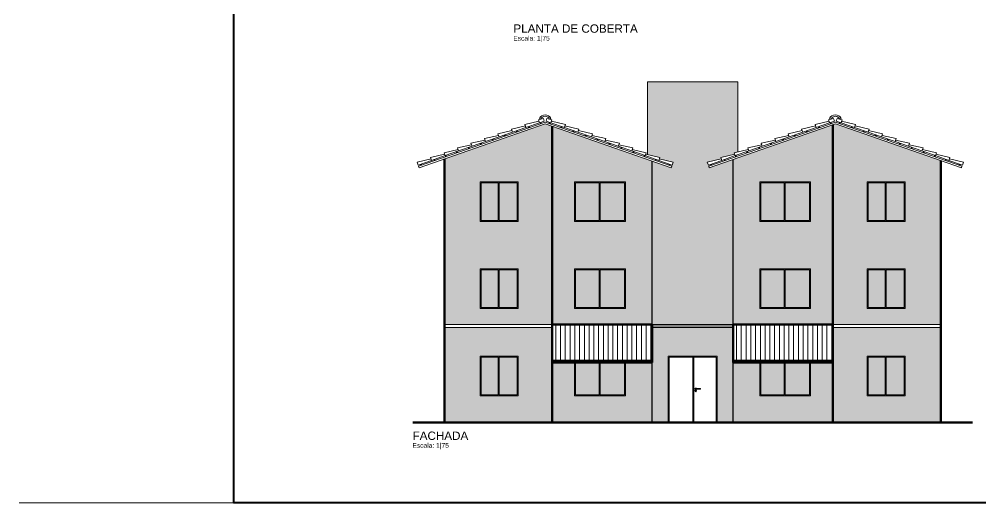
# Model space of a CAD drawing. Header units: inches. Extents: x 179598 to 179981, y 9195975 to 9196075.
# Drawn here: x 179597.86 to 179628.18, y 9196006.6 to 9196021.86 of the extents above; entities that cross this region are included whole.
import ezdxf

# ---------------------------------------------------------------- set-up
doc = ezdxf.new("R2010")
doc.units = ezdxf.units.IN
doc.header["$LTSCALE"] = 0.05
doc.header["$MEASUREMENT"] = 0
doc.linetypes.add('CONTINU', pattern=[0])
for name, color, linetype, lineweight in [('ESQUADRIA', 7, 'Continuous', 5), ('HACHURA', 7, 'Continuous', 0), ('HASTES', 250, 'Continuous', 25), ('PAREDE', 7, 'Continuous', 50), ('TELHADO', 7, 'Continuous', 5)]:
    doc.layers.add(name, color=color, linetype=linetype, lineweight=lineweight)
doc.layers.add('TEXTO', color=250, linetype='Continuous')
doc.styles.add('R_140_1-75', font='swissl.ttf', dxfattribs={"height": 0.263})
doc.styles.add('R_80_1-75', font='swissl.ttf', dxfattribs={"height": 0.15})

# ---------------------------------------------------------------- blocks, each defined once
blk = doc.blocks.new('A$C029C5CC4')
at = {"layer": 'ESQUADRIA'}
for p, q in [((0, 0.097), (0, 0.077)), ((0.15, 0.097), (0, 0.097)), ((0.15, 0.077), (0, 0.077)), ((0.15, 0.097), (0.15, 0.077))]:
    blk.add_line(p, q, dxfattribs=at)
for radius in [0.0245, 0.00677]:
    blk.add_circle((0.15, 0.025), radius, dxfattribs=at)
blk.add_arc((0.15, 0.087), 0.0245, 204.0895, 155.9105, dxfattribs=at)
blk = doc.blocks.new('A$C23317589')
at = {"layer": 'TELHADO', "ltscale": 0.2}
for p, q in [((3.823, 1.516), (3.856, 1.422)), ((4.252, 1.516), (4.219, 1.422)), ((4.038, 1.443), (0.046, 0.047)), ((4.038, 1.39), (0.063, 0)), ((2.973, 1.219), (3.007, 1.125)), ((3.398, 1.367), (3.431, 1.273)), ((4.038, 1.443), (8.029, 0.047)), ((4.677, 1.367), (4.644, 1.273)), ((5.102, 1.219), (5.069, 1.125)), ((2.124, 0.922), (2.157, 0.828)), ((2.549, 1.07), (2.582, 0.976)), ((5.527, 1.07), (5.494, 0.976)), ((5.951, 0.922), (5.918, 0.828)), ((1.274, 0.625), (1.307, 0.531)), ((1.699, 0.773), (1.732, 0.679)), ((6.376, 0.773), (6.343, 0.679)), ((6.801, 0.625), (6.768, 0.531)), ((0.866, 0.429), (0.425, 0.328)), ((0.425, 0.328), (0.458, 0.233)), ((0.883, 0.382), (0.458, 0.233)), ((1.291, 0.578), (0.85, 0.476)), ((0.85, 0.476), (0.883, 0.382)), ((1.307, 0.531), (0.883, 0.382)), ((1.291, 0.578), (1.307, 0.531)), ((6.785, 0.578), (6.768, 0.531)), ((6.768, 0.531), (7.193, 0.382)), ((6.785, 0.578), (7.226, 0.476)), ((7.226, 0.476), (7.193, 0.382)), ((7.193, 0.382), (7.618, 0.233)), ((7.209, 0.429), (7.651, 0.328)), ((7.651, 0.328), (7.618, 0.233)), ((0.441, 0.281), (0, 0.179)), ((0, 0.179), (0.033, 0.085)), ((0.458, 0.233), (0.033, 0.085)), ((0.046, 0.047), (0.063, 0)), ((7.618, 0.233), (8.042, 0.085)), ((7.634, 0.281), (8.075, 0.179)), ((8.029, 0.047), (8.013, 0)), ((8.075, 0.179), (8.042, 0.085))]:
    blk.add_line(p, q, dxfattribs=at)
at = {"layer": 'TELHADO'}
for p, q in [((3.901, 1.535), (3.855, 1.556)), ((4.174, 1.535), (4.22, 1.556)), ((8.013, 0), (4.038, 1.39))]:
    blk.add_line(p, q, dxfattribs=at)
at = {"layer": 'TELHADO', "ltscale": 0.2}
for points in [[(4.008, 1.475), (3.981, 1.552), (3.823, 1.516), (3.856, 1.422)], [(4.067, 1.475), (4.095, 1.552), (4.252, 1.516), (4.219, 1.422)], [(3.431, 1.273), (3.415, 1.32), (2.973, 1.219), (3.007, 1.125)], [(3.856, 1.422), (3.84, 1.469), (3.398, 1.367), (3.431, 1.273)], [(4.219, 1.422), (4.236, 1.469), (4.677, 1.367), (4.644, 1.273)], [(4.644, 1.273), (4.661, 1.32), (5.102, 1.219), (5.069, 1.125)], [(2.582, 0.976), (2.565, 1.023), (2.124, 0.922), (2.157, 0.828)], [(3.007, 1.125), (2.99, 1.172), (2.549, 1.07), (2.582, 0.976)], [(5.069, 1.125), (5.085, 1.172), (5.527, 1.07), (5.494, 0.976)], [(5.494, 0.976), (5.51, 1.023), (5.951, 0.922), (5.918, 0.828)], [(1.732, 0.679), (1.716, 0.726), (1.274, 0.625), (1.307, 0.531)], [(2.157, 0.828), (2.14, 0.875), (1.699, 0.773), (1.732, 0.679)], [(5.918, 0.828), (5.935, 0.875), (6.376, 0.773), (6.343, 0.679)], [(6.343, 0.679), (6.36, 0.726), (6.801, 0.625), (6.768, 0.531)]]:
    blk.add_lwpolyline(points, close=True, dxfattribs=at)
for points in [[(3.53, 1.297), (3.537, 1.278), (3.508, 1.268), (3.502, 1.287), (3.53, 1.297)], [(3.908, 1.429), (3.914, 1.41), (3.886, 1.4), (3.879, 1.419), (3.908, 1.429)], [(4.168, 1.429), (4.161, 1.41), (4.19, 1.4), (4.196, 1.419), (4.168, 1.429)], [(4.545, 1.297), (4.539, 1.278), (4.567, 1.268), (4.574, 1.287), (4.545, 1.297)], [(2.775, 1.033), (2.781, 1.014), (2.753, 1.004), (2.747, 1.023), (2.775, 1.033)], [(3.152, 1.165), (3.159, 1.146), (3.131, 1.136), (3.124, 1.155), (3.152, 1.165)], [(4.923, 1.165), (4.916, 1.146), (4.945, 1.136), (4.951, 1.155), (4.923, 1.165)], [(5.301, 1.033), (5.294, 1.014), (5.322, 1.004), (5.329, 1.023), (5.301, 1.033)], [(1.642, 0.637), (1.649, 0.618), (1.62, 0.608), (1.614, 0.627), (1.642, 0.637)], [(2.02, 0.769), (2.026, 0.75), (1.998, 0.74), (1.991, 0.759), (2.02, 0.769)], [(2.397, 0.901), (2.404, 0.882), (2.376, 0.872), (2.369, 0.891), (2.397, 0.901)], [(5.678, 0.901), (5.672, 0.882), (5.7, 0.872), (5.706, 0.891), (5.678, 0.901)], [(6.056, 0.769), (6.049, 0.75), (6.077, 0.74), (6.084, 0.759), (6.056, 0.769)], [(6.433, 0.637), (6.427, 0.618), (6.455, 0.608), (6.462, 0.627), (6.433, 0.637)], [(0.914, 0.382), (0.921, 0.364), (0.892, 0.354), (0.886, 0.373), (0.914, 0.382)], [(1.265, 0.505), (1.271, 0.486), (1.243, 0.476), (1.236, 0.495), (1.265, 0.505)], [(6.811, 0.505), (6.804, 0.486), (6.833, 0.476), (6.839, 0.495), (6.811, 0.505)], [(7.161, 0.382), (7.155, 0.364), (7.183, 0.354), (7.19, 0.373), (7.161, 0.382)], [(0.139, 0.111), (0.146, 0.093), (0.117, 0.083), (0.111, 0.102), (0.139, 0.111)], [(0.564, 0.26), (0.57, 0.241), (0.542, 0.231), (0.536, 0.25), (0.564, 0.26)], [(7.512, 0.26), (7.505, 0.241), (7.533, 0.231), (7.54, 0.25), (7.512, 0.26)], [(7.936, 0.111), (7.93, 0.093), (7.958, 0.083), (7.965, 0.102), (7.936, 0.111)]]:
    blk.add_lwpolyline(points, dxfattribs=at)
at = {"layer": 'TELHADO'}
for radius, start, end in [(0.2, 24.2917, 155.7083), (0.15, 24.2916, 155.7084)]:
    blk.add_arc((4.038, 1.473), radius, start, end, dxfattribs=at)

msp = doc.modelspace()

# ---------------------------------------------------------------- hatches: boundary and pattern name
at = {"layer": 'HACHURA', "true_color": 0xa3b4c4}
h = msp.add_hatch(color=253, dxfattribs=at)
h.dxf.hatch_style = 1
h.paths.add_polyline_path([(179620.369, 9196017.435), (179619.619, 9196017.173), (179619.603, 9196017.22), (179619.677, 9196017.246), (179619.664, 9196017.284), (179619.59, 9196017.258), (179619.557, 9196017.352), (179619.998, 9196017.454), (179619.982, 9196017.501), (179620.423, 9196017.602), (179620.406, 9196017.65), (179620.519, 9196017.675), (179620.519, 9196019.883), (179617.669, 9196019.883), (179617.669, 9196017.59), (179618.057, 9196017.501), (179618.041, 9196017.454), (179618.482, 9196017.352), (179618.449, 9196017.258), (179618.375, 9196017.284), (179618.361, 9196017.246), (179618.436, 9196017.22), (179618.419, 9196017.173), (179617.819, 9196017.383), (179617.819, 9196012.233), (179617.819, 9196011.033), (179617.819, 9196009.133), (179618.324, 9196009.133), (179618.324, 9196011.233), (179619.864, 9196011.233), (179619.864, 9196009.133), (179620.369, 9196009.133), (179620.369, 9196011.033), (179620.369, 9196012.233)])
at = {"layer": 'HACHURA', "true_color": 0xe9edf1}
h = msp.add_hatch(color=7, dxfattribs=at)
h.dxf.hatch_style = 1
h.paths.add_polyline_path([(179614.669, 9196012.233), (179617.819, 9196012.233), (179617.819, 9196017.383), (179614.669, 9196018.484)])
h.paths.add_polyline_path([(179615.374, 9196015.483), (179615.374, 9196016.733), (179616.974, 9196016.733), (179616.974, 9196015.483)], flags=16)
h.paths.add_polyline_path([(179615.404, 9196015.513), (179615.404, 9196016.703), (179616.144, 9196016.703), (179616.144, 9196015.513)], flags=0)
h.paths.add_polyline_path([(179616.974, 9196013.983), (179616.974, 9196012.733), (179615.374, 9196012.733), (179615.374, 9196013.983)], flags=16)
h.paths.add_polyline_path([(179616.144, 9196013.953), (179616.144, 9196012.763), (179615.404, 9196012.763), (179615.404, 9196013.953)], flags=0)
h.paths.add_polyline_path([(179616.174, 9196015.513), (179616.174, 9196016.703), (179616.944, 9196016.703), (179616.944, 9196015.513)], flags=0)
h.paths.add_polyline_path([(179616.174, 9196013.953), (179616.944, 9196013.953), (179616.944, 9196012.763), (179616.174, 9196012.763)], flags=0)
h.paths.add_polyline_path([(179614.669, 9196018.484), (179614.444, 9196018.563), (179611.269, 9196017.453), (179611.269, 9196012.233), (179614.669, 9196012.233)])
h.paths.add_polyline_path([(179613.594, 9196015.483), (179612.394, 9196015.483), (179612.394, 9196016.733), (179613.594, 9196016.733)], flags=16)
h.paths.add_polyline_path([(179613.564, 9196015.513), (179612.994, 9196015.513), (179612.994, 9196016.703), (179613.564, 9196016.703)], flags=0)
h.paths.add_polyline_path([(179613.594, 9196013.983), (179613.594, 9196012.733), (179612.394, 9196012.733), (179612.394, 9196013.983)], flags=16)
h.paths.add_polyline_path([(179613.564, 9196013.953), (179613.564, 9196012.763), (179612.994, 9196012.763), (179612.994, 9196013.953)], flags=0)
h.paths.add_polyline_path([(179612.964, 9196015.513), (179612.424, 9196015.513), (179612.424, 9196016.703), (179612.964, 9196016.703)], flags=0)
h.paths.add_polyline_path([(179612.964, 9196012.763), (179612.424, 9196012.763), (179612.424, 9196013.953), (179612.964, 9196013.953)], flags=0)
h = msp.add_hatch(color=7, dxfattribs=at)
h.dxf.hatch_style = 1
h.paths.add_polyline_path([(179623.519, 9196018.537), (179620.369, 9196017.435), (179620.369, 9196012.233), (179623.519, 9196012.233)])
h.paths.add_polyline_path([(179622.814, 9196013.983), (179622.814, 9196012.733), (179621.214, 9196012.733), (179621.214, 9196013.983)], flags=16)
h.paths.add_polyline_path([(179622.784, 9196013.953), (179622.784, 9196012.763), (179622.014, 9196012.763), (179622.014, 9196013.953)], flags=0)
h.paths.add_polyline_path([(179622.814, 9196015.483), (179621.214, 9196015.483), (179621.214, 9196016.733), (179622.814, 9196016.733)], flags=16)
h.paths.add_polyline_path([(179622.784, 9196015.513), (179622.014, 9196015.513), (179622.014, 9196016.703), (179622.784, 9196016.703)], flags=0)
h.paths.add_polyline_path([(179621.984, 9196012.763), (179621.244, 9196012.763), (179621.244, 9196013.953), (179621.984, 9196013.953)], flags=0)
h.paths.add_polyline_path([(179621.244, 9196015.513), (179621.244, 9196016.703), (179621.984, 9196016.703), (179621.984, 9196015.513)], flags=0)
h.paths.add_polyline_path([(179623.519, 9196012.233), (179626.919, 9196012.233), (179626.919, 9196017.4), (179623.594, 9196018.563), (179623.519, 9196018.537)])
h.paths.add_polyline_path([(179624.594, 9196013.983), (179625.794, 9196013.983), (179625.794, 9196012.733), (179624.594, 9196012.733)], flags=16)
h.paths.add_polyline_path([(179624.624, 9196013.953), (179625.164, 9196013.953), (179625.164, 9196012.763), (179624.624, 9196012.763)], flags=0)
h.paths.add_polyline_path([(179624.594, 9196015.483), (179624.594, 9196016.733), (179625.794, 9196016.733), (179625.794, 9196015.483)], flags=16)
h.paths.add_polyline_path([(179624.624, 9196015.513), (179624.624, 9196016.703), (179625.164, 9196016.703), (179625.164, 9196015.513)], flags=0)
h.paths.add_polyline_path([(179625.194, 9196013.953), (179625.764, 9196013.953), (179625.764, 9196012.763), (179625.194, 9196012.763)], flags=0)
h.paths.add_polyline_path([(179625.194, 9196015.513), (179625.194, 9196016.703), (179625.764, 9196016.703), (179625.764, 9196015.513)], flags=0)
at = {"layer": 'HACHURA', "true_color": 0xb3b3b3}
h = msp.add_hatch(color=253, dxfattribs=at)
h.dxf.hatch_style = 1
h.paths.add_polyline_path([(179613.594, 9196016.733), (179612.964, 9196016.733), (179612.964, 9196015.483), (179613.594, 9196015.483)])
h.paths.add_polyline_path([(179612.994, 9196016.703), (179613.564, 9196016.703), (179613.564, 9196015.513), (179612.994, 9196015.513)], flags=16)
h.paths.add_polyline_path([(179612.424, 9196016.703), (179612.964, 9196016.703), (179612.964, 9196016.733), (179612.394, 9196016.733), (179612.394, 9196015.483), (179612.964, 9196015.483), (179612.964, 9196015.513), (179612.424, 9196015.513)])
at = {"layer": 'HACHURA'}
h = msp.add_hatch(color=7, dxfattribs=at)
h.dxf.hatch_style = 1
h.set_gradient(color1=(229, 249, 255), color2=(253, 252, 252), tint=1)
h.paths.add_polyline_path([(179612.424, 9196015.513), (179612.964, 9196015.513), (179612.964, 9196016.703), (179612.424, 9196016.703)])
h.paths.add_polyline_path([(179612.994, 9196015.513), (179613.564, 9196015.513), (179613.564, 9196016.703), (179612.994, 9196016.703)])
at = {"layer": 'HACHURA', "true_color": 0xb3b3b3}
h = msp.add_hatch(color=253, dxfattribs=at)
h.dxf.hatch_style = 1
h.paths.add_polyline_path([(179616.974, 9196016.733), (179616.144, 9196016.733), (179616.144, 9196015.483), (179616.974, 9196015.483)])
h.paths.add_polyline_path([(179616.174, 9196016.703), (179616.944, 9196016.703), (179616.944, 9196015.513), (179616.174, 9196015.513)], flags=16)
h.paths.add_polyline_path([(179616.144, 9196016.733), (179615.374, 9196016.733), (179615.374, 9196015.483), (179616.144, 9196015.483), (179616.144, 9196015.513), (179615.404, 9196015.513), (179615.404, 9196016.703), (179616.144, 9196016.703)])
at = {"layer": 'HACHURA'}
h = msp.add_hatch(color=7, dxfattribs=at)
h.dxf.hatch_style = 1
h.set_gradient(color1=(229, 249, 255), color2=(253, 252, 252), tint=1)
h.paths.add_polyline_path([(179615.404, 9196015.513), (179616.144, 9196015.513), (179616.144, 9196016.703), (179615.404, 9196016.703)])
h.paths.add_polyline_path([(179616.174, 9196015.513), (179616.944, 9196015.513), (179616.944, 9196016.703), (179616.174, 9196016.703)])
at = {"layer": 'HACHURA', "true_color": 0xb3b3b3}
h = msp.add_hatch(color=253, dxfattribs=at)
h.dxf.hatch_style = 1
h.paths.add_polyline_path([(179622.814, 9196016.733), (179621.984, 9196016.733), (179621.984, 9196015.483), (179622.814, 9196015.483)])
h.paths.add_polyline_path([(179622.014, 9196016.703), (179622.784, 9196016.703), (179622.784, 9196015.513), (179622.014, 9196015.513)], flags=16)
h.paths.add_polyline_path([(179621.984, 9196016.733), (179621.214, 9196016.733), (179621.214, 9196015.483), (179621.984, 9196015.483), (179621.984, 9196015.513), (179621.244, 9196015.513), (179621.244, 9196016.703), (179621.984, 9196016.703)])
at = {"layer": 'HACHURA'}
h = msp.add_hatch(color=7, dxfattribs=at)
h.dxf.hatch_style = 1
h.set_gradient(color1=(229, 249, 255), color2=(253, 252, 252), tint=1)
h.paths.add_polyline_path([(179621.984, 9196016.703), (179621.244, 9196016.703), (179621.244, 9196015.513), (179621.984, 9196015.513)])
h.paths.add_polyline_path([(179622.784, 9196016.703), (179622.014, 9196016.703), (179622.014, 9196015.513), (179622.784, 9196015.513)])
at = {"layer": 'HACHURA', "true_color": 0xb3b3b3}
h = msp.add_hatch(color=253, dxfattribs=at)
h.dxf.hatch_style = 1
h.paths.add_polyline_path([(179624.624, 9196016.703), (179625.164, 9196016.703), (179625.164, 9196016.733), (179624.594, 9196016.733), (179624.594, 9196015.483), (179625.164, 9196015.483), (179625.164, 9196015.513), (179624.624, 9196015.513)])
h.paths.add_polyline_path([(179625.794, 9196016.733), (179625.164, 9196016.733), (179625.164, 9196015.483), (179625.794, 9196015.483)])
h.paths.add_polyline_path([(179625.194, 9196016.703), (179625.764, 9196016.703), (179625.764, 9196015.513), (179625.194, 9196015.513)], flags=16)
at = {"layer": 'HACHURA'}
h = msp.add_hatch(color=7, dxfattribs=at)
h.dxf.hatch_style = 1
h.set_gradient(color1=(229, 249, 255), color2=(253, 252, 252), tint=1)
h.paths.add_polyline_path([(179624.624, 9196015.513), (179625.164, 9196015.513), (179625.164, 9196016.703), (179624.624, 9196016.703)])
h.paths.add_polyline_path([(179625.764, 9196016.703), (179625.194, 9196016.703), (179625.194, 9196015.513), (179625.764, 9196015.513)])
at = {"layer": 'HACHURA', "true_color": 0xb3b3b3}
h = msp.add_hatch(color=253, dxfattribs=at)
h.dxf.hatch_style = 1
h.paths.add_polyline_path([(179613.594, 9196013.983), (179612.964, 9196013.983), (179612.964, 9196012.733), (179613.594, 9196012.733)])
h.paths.add_polyline_path([(179612.994, 9196013.953), (179613.564, 9196013.953), (179613.564, 9196012.763), (179612.994, 9196012.763)], flags=16)
h.paths.add_polyline_path([(179612.424, 9196013.953), (179612.964, 9196013.953), (179612.964, 9196013.983), (179612.394, 9196013.983), (179612.394, 9196012.733), (179612.964, 9196012.733), (179612.964, 9196012.763), (179612.424, 9196012.763)])
at = {"layer": 'HACHURA'}
h = msp.add_hatch(color=7, dxfattribs=at)
h.dxf.hatch_style = 1
h.set_gradient(color1=(229, 249, 255), color2=(253, 252, 252), tint=1)
h.paths.add_polyline_path([(179612.994, 9196012.763), (179613.564, 9196012.763), (179613.564, 9196013.953), (179612.994, 9196013.953)])
h.paths.add_polyline_path([(179612.964, 9196013.953), (179612.424, 9196013.953), (179612.424, 9196012.763), (179612.964, 9196012.763)])
at = {"layer": 'HACHURA', "true_color": 0xb3b3b3}
h = msp.add_hatch(color=253, dxfattribs=at)
h.dxf.hatch_style = 1
h.paths.add_polyline_path([(179616.974, 9196013.983), (179616.144, 9196013.983), (179616.144, 9196012.733), (179616.974, 9196012.733)])
h.paths.add_polyline_path([(179616.174, 9196013.953), (179616.944, 9196013.953), (179616.944, 9196012.763), (179616.174, 9196012.763)], flags=16)
h.paths.add_polyline_path([(179615.404, 9196013.953), (179616.144, 9196013.953), (179616.144, 9196013.983), (179615.374, 9196013.983), (179615.374, 9196012.733), (179616.144, 9196012.733), (179616.144, 9196012.763), (179615.404, 9196012.763)])
at = {"layer": 'HACHURA'}
h = msp.add_hatch(color=7, dxfattribs=at)
h.dxf.hatch_style = 1
h.set_gradient(color1=(229, 249, 255), color2=(253, 252, 252), tint=1)
h.paths.add_polyline_path([(179615.404, 9196013.953), (179615.404, 9196012.763), (179616.144, 9196012.763), (179616.144, 9196013.953)])
h.paths.add_polyline_path([(179616.944, 9196013.953), (179616.174, 9196013.953), (179616.174, 9196012.763), (179616.944, 9196012.763)])
at = {"layer": 'HACHURA', "true_color": 0xb3b3b3}
h = msp.add_hatch(color=253, dxfattribs=at)
h.dxf.hatch_style = 1
h.paths.add_polyline_path([(179621.984, 9196013.983), (179621.214, 9196013.983), (179621.214, 9196012.733), (179621.984, 9196012.733), (179621.984, 9196012.763), (179621.244, 9196012.763), (179621.244, 9196013.953), (179621.984, 9196013.953)])
h.paths.add_polyline_path([(179622.814, 9196013.983), (179621.984, 9196013.983), (179621.984, 9196012.733), (179622.814, 9196012.733)])
h.paths.add_polyline_path([(179622.784, 9196012.763), (179622.014, 9196012.763), (179622.014, 9196013.953), (179622.784, 9196013.953)], flags=16)
at = {"layer": 'HACHURA'}
h = msp.add_hatch(color=7, dxfattribs=at)
h.dxf.hatch_style = 1
h.set_gradient(color1=(229, 249, 255), color2=(253, 252, 252), tint=1)
h.paths.add_polyline_path([(179621.984, 9196013.953), (179621.244, 9196013.953), (179621.244, 9196012.763), (179621.984, 9196012.763)])
h.paths.add_polyline_path([(179622.784, 9196013.953), (179622.014, 9196013.953), (179622.014, 9196012.763), (179622.784, 9196012.763)])
at = {"layer": 'HACHURA', "true_color": 0xb3b3b3}
h = msp.add_hatch(color=253, dxfattribs=at)
h.dxf.hatch_style = 1
h.paths.add_polyline_path([(179624.624, 9196013.953), (179625.164, 9196013.953), (179625.164, 9196013.983), (179624.594, 9196013.983), (179624.594, 9196012.733), (179625.164, 9196012.733), (179625.164, 9196012.763), (179624.624, 9196012.763)])
h.paths.add_polyline_path([(179625.794, 9196013.983), (179625.164, 9196013.983), (179625.164, 9196012.733), (179625.794, 9196012.733)])
h.paths.add_polyline_path([(179625.194, 9196013.953), (179625.764, 9196013.953), (179625.764, 9196012.763), (179625.194, 9196012.763)], flags=16)
at = {"layer": 'HACHURA'}
h = msp.add_hatch(color=7, dxfattribs=at)
h.dxf.hatch_style = 1
h.set_gradient(color1=(229, 249, 255), color2=(253, 252, 252), tint=1)
h.paths.add_polyline_path([(179624.624, 9196012.763), (179625.164, 9196012.763), (179625.164, 9196013.953), (179624.624, 9196013.953)])
h.paths.add_polyline_path([(179625.764, 9196013.953), (179625.194, 9196013.953), (179625.194, 9196012.763), (179625.764, 9196012.763)])
at = {"layer": 'HACHURA', "true_color": 0xa3b4c4}
h = msp.add_hatch(color=253, dxfattribs=at)
h.dxf.hatch_style = 1
h.paths.add_polyline_path([(179614.669, 9196012.133), (179611.269, 9196012.133), (179611.269, 9196009.133), (179614.669, 9196009.133)])
h.paths.add_polyline_path([(179613.594, 9196009.983), (179612.394, 9196009.983), (179612.394, 9196011.233), (179613.594, 9196011.233)], flags=16)
h.paths.add_polyline_path([(179613.564, 9196010.013), (179612.994, 9196010.013), (179612.994, 9196011.203), (179613.564, 9196011.203)], flags=0)
h.paths.add_polyline_path([(179612.964, 9196010.013), (179612.424, 9196010.013), (179612.424, 9196011.203), (179612.964, 9196011.203)], flags=0)
h.paths.add_polyline_path([(179617.819, 9196009.133), (179617.819, 9196011.033), (179616.974, 9196011.033), (179616.974, 9196009.983), (179615.374, 9196009.983), (179615.374, 9196011.033), (179614.669, 9196011.033), (179614.669, 9196009.133)])
at = {"layer": 'HACHURA'}
h = msp.add_hatch(dxfattribs=at)
h.set_pattern_fill('_USER', color=256, scale=0.15, angle=90, pattern_type=0)
h.set_pattern_definition([(90, (-124.0707, 0), (-0.15, 9e-18), [])])
h.paths.add_polyline_path([(179617.819, 9196011.083), (179617.819, 9196012.233), (179614.669, 9196012.233), (179614.669, 9196011.083)])
h.paths.add_polyline_path([(179623.519, 9196011.083), (179623.519, 9196012.233), (179620.369, 9196012.233), (179620.369, 9196011.083)])
at = {"layer": 'HACHURA', "true_color": 0xa3b4c4}
h = msp.add_hatch(color=253, dxfattribs=at)
h.dxf.hatch_style = 1
h.paths.add_polyline_path([(179623.519, 9196009.133), (179626.919, 9196009.133), (179626.919, 9196012.133), (179623.519, 9196012.133)])
h.paths.add_polyline_path([(179624.594, 9196011.233), (179625.794, 9196011.233), (179625.794, 9196009.983), (179624.594, 9196009.983)], flags=16)
h.paths.add_polyline_path([(179624.624, 9196011.203), (179625.164, 9196011.203), (179625.164, 9196010.013), (179624.624, 9196010.013)], flags=0)
h.paths.add_polyline_path([(179625.194, 9196011.203), (179625.764, 9196011.203), (179625.764, 9196010.013), (179625.194, 9196010.013)], flags=0)
h.paths.add_polyline_path([(179622.814, 9196009.983), (179621.214, 9196009.983), (179621.214, 9196011.033), (179620.369, 9196011.033), (179620.369, 9196009.133), (179623.519, 9196009.133), (179623.519, 9196011.033), (179622.814, 9196011.033)])
at = {"layer": 'HACHURA', "true_color": 0xb3b3b3}
h = msp.add_hatch(color=253, dxfattribs=at)
h.dxf.hatch_style = 1
h.paths.add_polyline_path([(179613.594, 9196011.233), (179612.964, 9196011.233), (179612.964, 9196009.983), (179613.594, 9196009.983)])
h.paths.add_polyline_path([(179612.994, 9196011.203), (179613.564, 9196011.203), (179613.564, 9196010.013), (179612.994, 9196010.013)], flags=16)
h.paths.add_polyline_path([(179612.424, 9196011.203), (179612.964, 9196011.203), (179612.964, 9196011.233), (179612.394, 9196011.233), (179612.394, 9196009.983), (179612.964, 9196009.983), (179612.964, 9196010.013), (179612.424, 9196010.013)])
at = {"layer": 'HACHURA'}
h = msp.add_hatch(color=7, dxfattribs=at)
h.dxf.hatch_style = 1
h.set_gradient(color1=(229, 249, 255), color2=(253, 252, 252), tint=1)
h.paths.add_polyline_path([(179612.964, 9196011.203), (179612.424, 9196011.203), (179612.424, 9196010.013), (179612.964, 9196010.013)])
h.paths.add_polyline_path([(179613.564, 9196011.203), (179612.994, 9196011.203), (179612.994, 9196010.013), (179613.564, 9196010.013)])
at = {"layer": 'HACHURA', "true_color": 0xb3b3b3}
h = msp.add_hatch(color=253, dxfattribs=at)
h.dxf.hatch_style = 1
h.paths.add_polyline_path([(179625.164, 9196010.013), (179624.624, 9196010.013), (179624.624, 9196011.203), (179625.164, 9196011.203), (179625.164, 9196011.233), (179624.594, 9196011.233), (179624.594, 9196009.983), (179625.164, 9196009.983)])
h.paths.add_polyline_path([(179625.794, 9196011.233), (179625.164, 9196011.233), (179625.164, 9196009.983), (179625.794, 9196009.983)])
h.paths.add_polyline_path([(179625.194, 9196010.013), (179625.194, 9196011.203), (179625.764, 9196011.203), (179625.764, 9196010.013)], flags=16)
at = {"layer": 'HACHURA'}
h = msp.add_hatch(color=7, dxfattribs=at)
h.dxf.hatch_style = 1
h.set_gradient(color1=(229, 249, 255), color2=(253, 252, 252), tint=1)
h.paths.add_polyline_path([(179624.624, 9196010.013), (179625.164, 9196010.013), (179625.164, 9196011.203), (179624.624, 9196011.203)])
h.paths.add_polyline_path([(179625.764, 9196011.203), (179625.194, 9196011.203), (179625.194, 9196010.013), (179625.764, 9196010.013)])
at = {"layer": 'HACHURA', "true_color": 0xb3b3b3}
h = msp.add_hatch(color=253, dxfattribs=at)
h.dxf.hatch_style = 1
h.paths.add_polyline_path([(179616.974, 9196011.033), (179616.944, 9196011.033), (179616.944, 9196010.013), (179616.174, 9196010.013), (179616.174, 9196011.033), (179616.144, 9196011.033), (179616.144, 9196009.983), (179616.974, 9196009.983)])
h.paths.add_polyline_path([(179616.144, 9196010.013), (179615.404, 9196010.013), (179615.404, 9196011.033), (179615.374, 9196011.033), (179615.374, 9196009.983), (179616.144, 9196009.983)])
at = {"layer": 'HACHURA'}
h = msp.add_hatch(color=7, dxfattribs=at)
h.dxf.hatch_style = 1
h.set_gradient(color1=(229, 249, 255), color2=(253, 252, 252), tint=1)
h.paths.add_polyline_path([(179616.144, 9196011.033), (179615.404, 9196011.033), (179615.404, 9196010.013), (179616.144, 9196010.013)])
h.paths.add_polyline_path([(179616.174, 9196010.013), (179616.944, 9196010.013), (179616.944, 9196011.033), (179616.174, 9196011.033)])
at = {"layer": 'HACHURA', "true_color": 0xb3b3b3}
h = msp.add_hatch(color=253, dxfattribs=at)
h.dxf.hatch_style = 1
h.paths.add_polyline_path([(179621.984, 9196010.013), (179621.244, 9196010.013), (179621.244, 9196011.033), (179621.214, 9196011.033), (179621.214, 9196009.983), (179621.984, 9196009.983)])
h.paths.add_polyline_path([(179622.814, 9196011.033), (179622.784, 9196011.033), (179622.784, 9196010.013), (179622.014, 9196010.013), (179622.014, 9196011.033), (179621.984, 9196011.033), (179621.984, 9196009.983), (179622.814, 9196009.983)])
at = {"layer": 'HACHURA'}
h = msp.add_hatch(color=7, dxfattribs=at)
h.dxf.hatch_style = 1
h.set_gradient(color1=(229, 249, 255), color2=(253, 252, 252), tint=1)
h.paths.add_polyline_path([(179621.984, 9196011.033), (179621.244, 9196011.033), (179621.244, 9196010.013), (179621.984, 9196010.013)])
h.paths.add_polyline_path([(179622.784, 9196011.033), (179622.014, 9196011.033), (179622.014, 9196010.013), (179622.784, 9196010.013)])

# ---------------------------------------------------------------- linework, layer by layer
at = {"color": 102, "lineweight": 40}
msp.add_lwpolyline([(179604.631, 9196046.38), (179691.875, 9196046.38), (179691.875, 9196006.604), (179604.631, 9196006.604)], close=True, dxfattribs=at)
at = {"layer": 'ESQUADRIA'}
for p, q in [((179612.964, 9196016.733), (179612.964, 9196015.483)), ((179612.994, 9196016.703), (179612.994, 9196015.513)), ((179616.144, 9196016.733), (179616.144, 9196015.483)), ((179616.174, 9196016.703), (179616.174, 9196015.513)), ((179621.984, 9196016.733), (179621.984, 9196015.483)), ((179622.014, 9196016.703), (179622.014, 9196015.513)), ((179625.164, 9196016.733), (179625.164, 9196015.483)), ((179625.194, 9196016.703), (179625.194, 9196015.513)), ((179612.964, 9196013.983), (179612.964, 9196012.733)), ((179612.994, 9196013.953), (179612.994, 9196012.763)), ((179616.144, 9196013.983), (179616.144, 9196012.733)), ((179616.174, 9196013.953), (179616.174, 9196012.763)), ((179621.984, 9196013.983), (179621.984, 9196012.733)), ((179622.014, 9196013.953), (179622.014, 9196012.763)), ((179625.164, 9196013.983), (179625.164, 9196012.733)), ((179625.194, 9196013.953), (179625.194, 9196012.763)), ((179611.269, 9196012.233), (179614.669, 9196012.233)), ((179611.269, 9196012.133), (179614.669, 9196012.133)), ((179623.519, 9196012.233), (179626.919, 9196012.233)), ((179623.519, 9196012.133), (179626.919, 9196012.133)), ((179612.964, 9196011.233), (179612.964, 9196009.983)), ((179612.994, 9196011.203), (179612.994, 9196010.013)), ((179618.324, 9196011.233), (179618.324, 9196009.133)), ((179618.354, 9196011.203), (179618.354, 9196009.133)), ((179619.834, 9196011.203), (179619.834, 9196009.133)), ((179619.864, 9196011.233), (179619.864, 9196009.133)), ((179625.164, 9196011.233), (179625.164, 9196009.983)), ((179625.194, 9196011.203), (179625.194, 9196010.013)), ((179616.144, 9196011.033), (179616.144, 9196009.983)), ((179616.174, 9196011.033), (179616.174, 9196010.013)), ((179621.984, 9196011.033), (179621.984, 9196009.983)), ((179622.014, 9196011.033), (179622.014, 9196010.013))]:
    msp.add_line(p, q, dxfattribs=at)
at = {"layer": 'ESQUADRIA', "lineweight": 15}
for p, q in [((179618.324, 9196011.233), (179619.864, 9196011.233)), ((179618.354, 9196011.203), (179619.834, 9196011.203)), ((179619.099, 9196011.203), (179619.099, 9196009.133)), ((179619.129, 9196011.203), (179619.129, 9196009.133))]:
    msp.add_line(p, q, dxfattribs=at)
at = {"layer": 'ESQUADRIA'}
for points in [[(179613.594, 9196016.733), (179612.394, 9196016.733), (179612.394, 9196015.483), (179613.594, 9196015.483)], [(179616.974, 9196016.733), (179615.374, 9196016.733), (179615.374, 9196015.483), (179616.974, 9196015.483)], [(179622.814, 9196016.733), (179621.214, 9196016.733), (179621.214, 9196015.483), (179622.814, 9196015.483)], [(179625.794, 9196016.733), (179624.594, 9196016.733), (179624.594, 9196015.483), (179625.794, 9196015.483)], [(179613.594, 9196013.983), (179612.394, 9196013.983), (179612.394, 9196012.733), (179613.594, 9196012.733)], [(179616.974, 9196013.983), (179615.374, 9196013.983), (179615.374, 9196012.733), (179616.974, 9196012.733)], [(179622.814, 9196013.983), (179621.214, 9196013.983), (179621.214, 9196012.733), (179622.814, 9196012.733)], [(179625.794, 9196013.983), (179624.594, 9196013.983), (179624.594, 9196012.733), (179625.794, 9196012.733)], [(179613.594, 9196011.233), (179612.394, 9196011.233), (179612.394, 9196009.983), (179613.594, 9196009.983)], [(179625.794, 9196011.233), (179624.594, 9196011.233), (179624.594, 9196009.983), (179625.794, 9196009.983)]]:
    msp.add_lwpolyline(points, close=True, dxfattribs=at)
for points in [[(179612.964, 9196016.703), (179612.424, 9196016.703), (179612.424, 9196015.513), (179612.964, 9196015.513)], [(179612.994, 9196015.513), (179613.564, 9196015.513), (179613.564, 9196016.703), (179612.994, 9196016.703)], [(179616.144, 9196016.703), (179615.404, 9196016.703), (179615.404, 9196015.513), (179616.144, 9196015.513)], [(179616.174, 9196015.513), (179616.944, 9196015.513), (179616.944, 9196016.703), (179616.174, 9196016.703)], [(179621.984, 9196016.703), (179621.244, 9196016.703), (179621.244, 9196015.513), (179621.984, 9196015.513)], [(179622.014, 9196015.513), (179622.784, 9196015.513), (179622.784, 9196016.703), (179622.014, 9196016.703)], [(179625.164, 9196016.703), (179624.624, 9196016.703), (179624.624, 9196015.513), (179625.164, 9196015.513)], [(179625.194, 9196015.513), (179625.764, 9196015.513), (179625.764, 9196016.703), (179625.194, 9196016.703)], [(179612.964, 9196013.953), (179612.424, 9196013.953), (179612.424, 9196012.763), (179612.964, 9196012.763)], [(179612.994, 9196012.763), (179613.564, 9196012.763), (179613.564, 9196013.953), (179612.994, 9196013.953)], [(179616.144, 9196013.953), (179615.404, 9196013.953), (179615.404, 9196012.763), (179616.144, 9196012.763)], [(179616.174, 9196012.763), (179616.944, 9196012.763), (179616.944, 9196013.953), (179616.174, 9196013.953)], [(179621.984, 9196013.953), (179621.244, 9196013.953), (179621.244, 9196012.763), (179621.984, 9196012.763)], [(179622.014, 9196012.763), (179622.784, 9196012.763), (179622.784, 9196013.953), (179622.014, 9196013.953)], [(179625.164, 9196013.953), (179624.624, 9196013.953), (179624.624, 9196012.763), (179625.164, 9196012.763)], [(179625.194, 9196012.763), (179625.764, 9196012.763), (179625.764, 9196013.953), (179625.194, 9196013.953)], [(179612.964, 9196011.203), (179612.424, 9196011.203), (179612.424, 9196010.013), (179612.964, 9196010.013)], [(179612.994, 9196010.013), (179613.564, 9196010.013), (179613.564, 9196011.203), (179612.994, 9196011.203)], [(179625.164, 9196011.203), (179624.624, 9196011.203), (179624.624, 9196010.013), (179625.164, 9196010.013)], [(179625.194, 9196010.013), (179625.764, 9196010.013), (179625.764, 9196011.203), (179625.194, 9196011.203)], [(179615.374, 9196011.033), (179615.374, 9196009.983), (179616.974, 9196009.983), (179616.974, 9196011.033)], [(179615.404, 9196011.033), (179615.404, 9196010.013), (179616.144, 9196010.013)], [(179616.174, 9196010.013), (179616.944, 9196010.013), (179616.944, 9196011.033)], [(179621.214, 9196011.033), (179621.214, 9196009.983), (179622.814, 9196009.983), (179622.814, 9196011.033)], [(179621.244, 9196011.033), (179621.244, 9196010.013), (179621.984, 9196010.013)], [(179622.014, 9196010.013), (179622.784, 9196010.013), (179622.784, 9196011.033)]]:
    msp.add_lwpolyline(points, dxfattribs=at)
at = {"layer": 'HASTES', "linetype": 'CONTINU', "lineweight": 20}
msp.add_line((179604.631, 9196006.604), (179597.862, 9196006.604), dxfattribs=at)
at = {"layer": 'PAREDE', "lineweight": 15}
for p, q in [((179617.669, 9196019.883), (179617.669, 9196017.59)), ((179617.669, 9196019.883), (179620.519, 9196019.883)), ((179620.519, 9196019.883), (179620.519, 9196017.675))]:
    msp.add_line(p, q, dxfattribs=at)
at = {"layer": 'PAREDE'}
for p, q in [((179614.669, 9196009.133), (179614.669, 9196018.484)), ((179623.519, 9196009.133), (179623.519, 9196018.537)), ((179611.269, 9196009.133), (179611.269, 9196017.453)), ((179626.919, 9196009.133), (179626.919, 9196017.4)), ((179614.669, 9196012.233), (179617.819, 9196012.233)), ((179617.819, 9196011.033), (179617.819, 9196012.233)), ((179620.369, 9196012.233), (179623.519, 9196012.233)), ((179620.369, 9196011.033), (179620.369, 9196012.233)), ((179614.669, 9196011.083), (179617.819, 9196011.083)), ((179620.369, 9196011.083), (179623.519, 9196011.083)), ((179614.669, 9196011.033), (179617.819, 9196011.033)), ((179620.369, 9196011.033), (179623.519, 9196011.033)), ((179610.269, 9196009.133), (179627.919, 9196009.133))]:
    msp.add_line(p, q, dxfattribs=at)
at = {"layer": 'PAREDE', "lineweight": 30}
for p, q in [((179620.369, 9196012.233), (179620.369, 9196017.435)), ((179617.819, 9196012.233), (179617.819, 9196017.383)), ((179617.819, 9196009.133), (179617.819, 9196011.033)), ((179620.369, 9196009.133), (179620.369, 9196011.033))]:
    msp.add_line(p, q, dxfattribs=at)
msp.add_lwpolyline([(179617.819, 9196012.233), (179620.369, 9196012.233), (179620.369, 9196012.133), (179617.819, 9196012.133)], close=True, dxfattribs=at)

# ---------------------------------------------------------------- block references
at = {"layer": 'ESQUADRIA', "xscale": -1}
msp.add_blockref('A$C029C5CC4', (179619.341, 9196010.108), dxfattribs=at)
at = {"layer": 'TELHADO'}
for p in [(179610.407, 9196017.173), (179619.557, 9196017.173)]:
    msp.add_blockref('A$C23317589', p, dxfattribs=at)

# ---------------------------------------------------------------- texts
at = {"layer": 'TEXTO'}
for s, height, style, p in [('PLANTA DE COBERTA', 0.263, 'R_140_1-75', (179613.444, 9196021.433)), ('Escala: 1|75', 0.15, 'R_80_1-75', (179613.44, 9196021.184)), ('FACHADA', 0.263, 'R_140_1-75', (179610.264, 9196008.588)), ('Escala: 1|75', 0.15, 'R_80_1-75', (179610.259, 9196008.339))]:
    msp.add_text(s, height=height, dxfattribs=dict(at, style=style)).set_placement(p)

doc.saveas('drawing.dxf')
